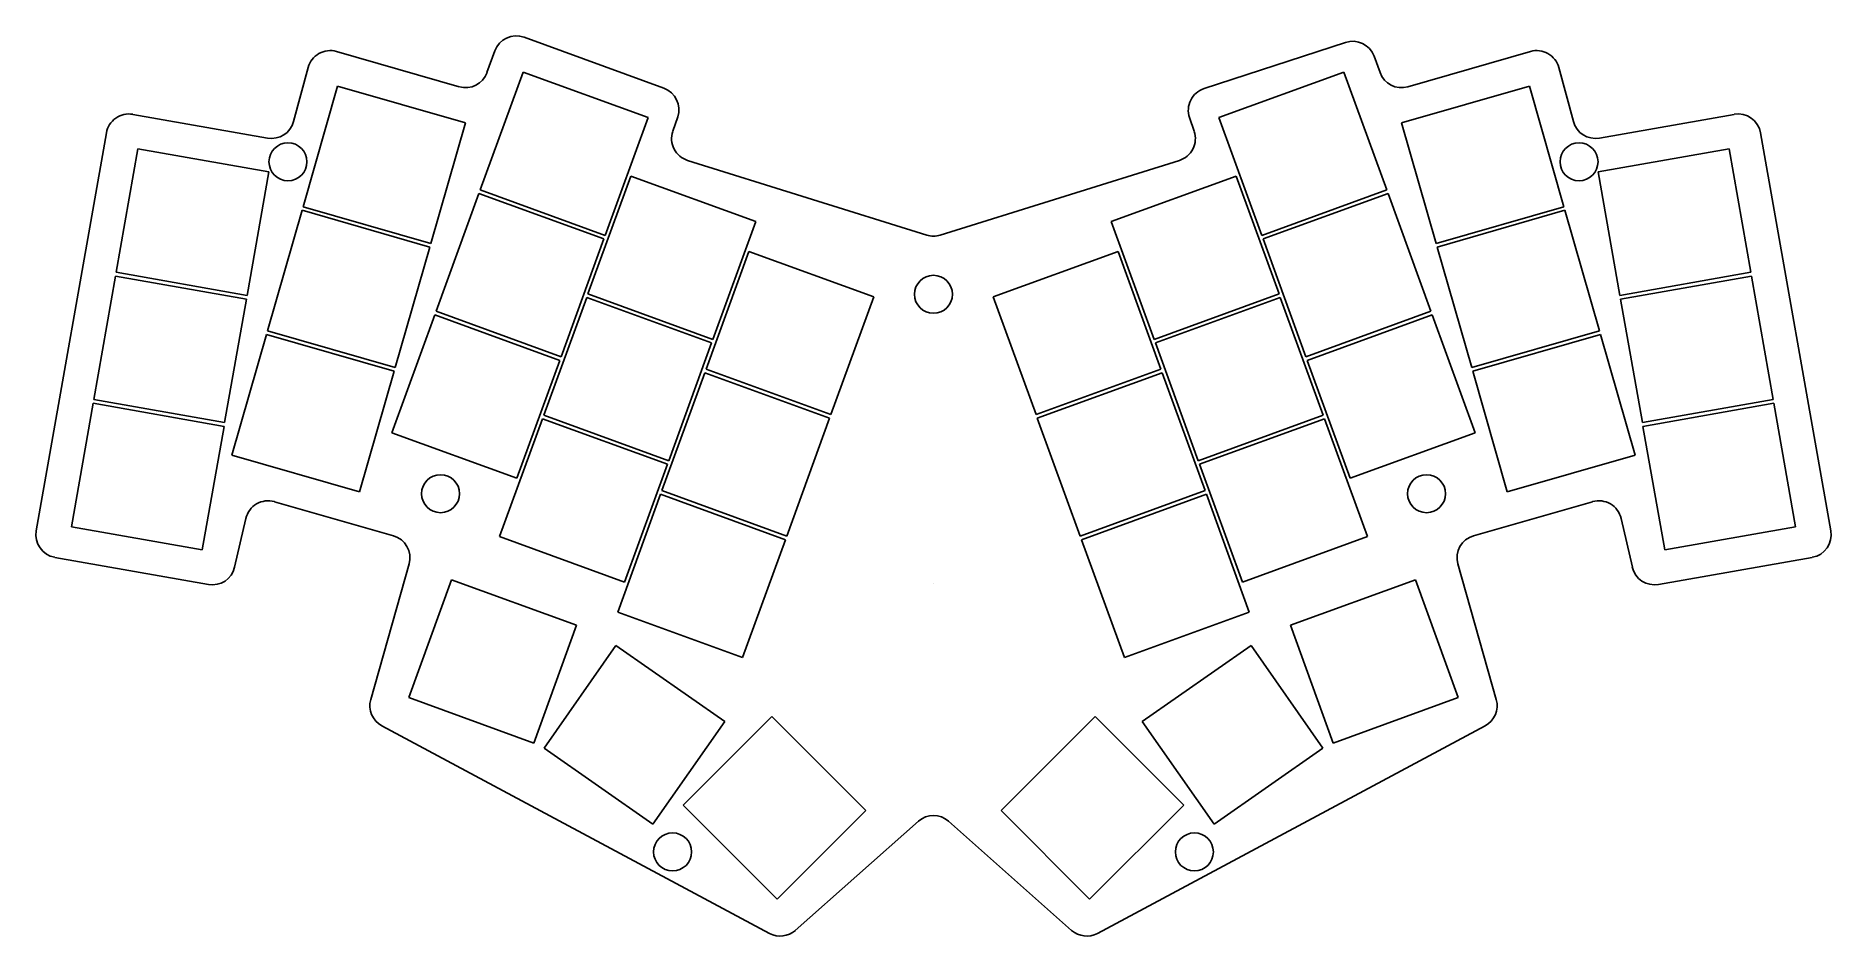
# Model space of a CAD drawing. Header units: millimetres. Extents: x 45 to 281, y -189 to -70.
import ezdxf

# ---------------------------------------------------------------- set-up
doc = ezdxf.new("R2010")
doc.units = ezdxf.units.MM

msp = doc.modelspace()

# ---------------------------------------------------------------- linework, layer by layer
for p, q in [((109.33, -70.37), (127.74, -77.07)), ((84.63, -72.23), (100.8, -76.87)), ((104.44, -75.01), (105.48, -72.16)), ((198.85, -77.13), (217.48, -71.04)), ((221.23, -72.86), (222.02, -75.01)), ((225.66, -76.87), (241.83, -72.23)), ((78.98, -81.47), (80.91, -74.33)), ((109.21, -74.95), (103.56, -90.46)), ((125.65, -80.94), (109.21, -74.95)), ((217.26, -74.95), (200.81, -80.94)), ((222.9, -90.46), (217.26, -74.95)), ((245.55, -74.33), (247.49, -81.47)), ((84.78, -76.8), (80.23, -92.66)), ((101.6, -81.63), (84.78, -76.8)), ((241.68, -76.8), (224.86, -81.63)), ((246.23, -92.66), (241.68, -76.8)), ((57.81, -80.51), (75.56, -83.64)), ((97.06, -97.49), (101.6, -81.63)), ((120.01, -96.44), (125.65, -80.94)), ((129.55, -80.85), (128.91, -82.74)), ((197.55, -82.74), (196.94, -80.94)), ((200.81, -80.94), (206.45, -96.44)), ((224.86, -81.63), (229.41, -97.49)), ((250.9, -83.64), (268.65, -80.51)), ((45.1, -135.33), (54.34, -82.94)), ((58.49, -85.04), (55.62, -101.29)), ((75.72, -88.08), (58.49, -85.04)), ((267.97, -85.04), (250.74, -88.08)), ((270.84, -101.29), (267.97, -85.04)), ((272.12, -82.94), (281.36, -135.33)), ((130.86, -86.57), (162.34, -96.41)), ((164.13, -96.41), (195.6, -86.57)), ((72.86, -104.33), (75.72, -88.08)), ((123.38, -88.63), (117.74, -104.13)), ((139.83, -94.61), (123.38, -88.63)), ((203.08, -88.63), (186.63, -94.61)), ((208.72, -104.13), (203.08, -88.63)), ((250.74, -88.08), (253.61, -104.33)), ((103.39, -90.93), (97.75, -106.43)), ((119.84, -96.91), (103.39, -90.93)), ((103.56, -90.46), (120.01, -96.44)), ((206.45, -96.44), (222.9, -90.46)), ((223.07, -90.93), (206.63, -96.91)), ((228.71, -106.43), (223.07, -90.93)), ((80.1, -93.14), (75.55, -109)), ((96.92, -97.97), (80.1, -93.14)), ((80.23, -92.66), (97.06, -97.49)), ((229.41, -97.49), (246.23, -92.66)), ((246.37, -93.14), (229.54, -97.97)), ((250.91, -109), (246.37, -93.14)), ((134.19, -110.12), (139.83, -94.61)), ((186.63, -94.61), (192.28, -110.12)), ((92.37, -113.83), (96.92, -97.97)), ((114.19, -112.42), (119.84, -96.91)), ((138.93, -98.54), (133.29, -114.05)), ((155.37, -104.53), (138.93, -98.54)), ((187.53, -98.54), (171.09, -104.53)), ((193.17, -114.05), (187.53, -98.54)), ((206.63, -96.91), (212.27, -112.42)), ((229.54, -97.97), (234.09, -113.83)), ((55.62, -101.29), (72.86, -104.33)), ((253.61, -104.33), (270.84, -101.29)), ((55.53, -101.79), (52.67, -118.03)), ((72.77, -104.82), (55.53, -101.79)), ((270.93, -101.79), (253.69, -104.82)), ((273.79, -118.03), (270.93, -101.79)), ((69.9, -121.07), (72.77, -104.82)), ((117.57, -104.6), (111.93, -120.11)), ((134.01, -110.59), (117.57, -104.6)), ((117.74, -104.13), (134.19, -110.12)), ((149.73, -120.03), (155.37, -104.53)), ((171.09, -104.53), (176.73, -120.03)), ((192.28, -110.12), (208.72, -104.13)), ((208.89, -104.6), (192.45, -110.59)), ((214.54, -120.11), (208.89, -104.6)), ((253.69, -104.82), (256.56, -121.07)), ((97.58, -106.9), (91.93, -122.41)), ((114.02, -112.89), (97.58, -106.9)), ((97.75, -106.43), (114.19, -112.42)), ((212.27, -112.42), (228.71, -106.43)), ((228.88, -106.9), (212.44, -112.89)), ((234.53, -122.41), (228.88, -106.9)), ((75.41, -109.48), (70.86, -125.35)), ((92.23, -114.31), (75.41, -109.48)), ((75.55, -109), (92.37, -113.83)), ((128.37, -126.09), (134.01, -110.59)), ((192.45, -110.59), (198.09, -126.09)), ((234.09, -113.83), (250.91, -109)), ((251.05, -109.48), (234.23, -114.31)), ((255.6, -125.35), (251.05, -109.48)), ((108.38, -128.39), (114.02, -112.89)), ((212.44, -112.89), (218.08, -128.39)), ((87.68, -130.17), (92.23, -114.31)), ((133.12, -114.52), (127.47, -130.02)), ((149.56, -120.5), (133.12, -114.52)), ((133.29, -114.05), (149.73, -120.03)), ((176.73, -120.03), (193.17, -114.05)), ((193.35, -114.52), (176.9, -120.5)), ((198.99, -130.02), (193.35, -114.52)), ((234.23, -114.31), (238.78, -130.17)), ((52.67, -118.03), (69.9, -121.07)), ((256.56, -121.07), (273.79, -118.03)), ((52.58, -118.53), (49.72, -134.78)), ((69.82, -121.57), (52.58, -118.53)), ((111.93, -120.11), (128.37, -126.09)), ((143.92, -136.01), (149.56, -120.5)), ((176.9, -120.5), (182.54, -136.01)), ((198.09, -126.09), (214.54, -120.11)), ((273.88, -118.53), (256.64, -121.57)), ((276.74, -134.78), (273.88, -118.53)), ((66.95, -137.82), (69.82, -121.57)), ((91.93, -122.41), (108.38, -128.39)), ((111.76, -120.58), (106.11, -136.08)), ((128.2, -126.56), (111.76, -120.58)), ((214.71, -120.58), (198.26, -126.56)), ((220.35, -136.08), (214.71, -120.58)), ((218.08, -128.39), (234.53, -122.41)), ((256.64, -121.57), (259.51, -137.82)), ((70.86, -125.35), (87.68, -130.17)), ((122.56, -142.07), (128.2, -126.56)), ((198.26, -126.56), (203.91, -142.07)), ((238.78, -130.17), (255.6, -125.35)), ((92.12, -135.97), (76.46, -131.48)), ((127.3, -130.49), (121.66, -146)), ((143.75, -136.48), (127.3, -130.49)), ((127.47, -130.02), (143.92, -136.01)), ((182.54, -136.01), (198.99, -130.02)), ((199.16, -130.49), (182.72, -136.48)), ((204.8, -146), (199.16, -130.49)), ((250, -131.48), (234.34, -135.97)), ((72.71, -133.68), (71.22, -140.1)), ((255.24, -140.1), (253.75, -133.68)), ((49.72, -134.78), (66.95, -137.82)), ((106.11, -136.08), (122.56, -142.07)), ((138.1, -151.98), (143.75, -136.48)), ((182.72, -136.48), (188.36, -151.98)), ((203.91, -142.07), (220.35, -136.08)), ((259.51, -137.82), (276.74, -134.78)), ((67.78, -142.38), (47.53, -138.81)), ((278.93, -138.81), (258.68, -142.38)), ((89.13, -157.51), (94.18, -139.67)), ((99.79, -141.76), (94.14, -157.27)), ((116.23, -147.75), (99.79, -141.76)), ((226.67, -141.76), (210.23, -147.75)), ((232.32, -157.27), (226.67, -141.76)), ((232.28, -139.67), (237.33, -157.51)), ((163.23, -142.24), (163.23, -142.24)), ((163.23, -142.24), (163.23, -142.24)), ((163.23, -142.24), (163.23, -142.24)), ((121.66, -146), (138.1, -151.98)), ((188.36, -151.98), (204.8, -146)), ((110.59, -163.25), (116.23, -147.75)), ((210.23, -147.75), (215.87, -163.25)), ((121.42, -150.39), (111.96, -163.91)), ((135.76, -160.43), (121.42, -150.39)), ((205.04, -150.39), (190.7, -160.43)), ((214.5, -163.91), (205.04, -150.39)), ((94.14, -157.27), (110.59, -163.25)), ((215.87, -163.25), (232.32, -157.27)), ((126.3, -173.94), (135.76, -160.43)), ((141.96, -159.76), (130.29, -171.42)), ((154.34, -172.13), (141.96, -159.76)), ((184.5, -159.76), (172.13, -172.13)), ((196.17, -171.42), (184.5, -159.76)), ((190.7, -160.43), (200.17, -173.94)), ((141.64, -188.29), (90.6, -160.97)), ((235.86, -160.97), (184.82, -188.29)), ((111.96, -163.91), (126.3, -173.94)), ((200.17, -173.94), (214.5, -163.91)), ((130.29, -171.42), (142.67, -183.8)), ((142.67, -183.8), (154.34, -172.13)), ((172.13, -172.13), (183.79, -183.8)), ((183.79, -183.8), (196.17, -171.42)), ((161.24, -173.54), (145.04, -187.89)), ((181.42, -187.89), (165.22, -173.54))]:
    msp.add_line(p, q)
for centre in [(78.24, -86.75), (248.22, -86.75), (163.23, -104.19), (98.33, -130.43), (228.14, -130.43), (128.88, -177.57), (197.58, -177.57)]:
    msp.add_circle(centre, 2.5)
for centre, start, end in [((108.3, -73.19), 70, 159.9551), ((218.41, -73.89), 20.0497, 108.1148), ((83.8, -75.12), 74, 164.848), ((242.66, -75.12), 15.152, 106), ((101.63, -73.99), 254, 339.9551), ((224.84, -73.99), 200.0497, 286), ((126.71, -79.89), 341.2889, 70), ((199.78, -79.98), 108.1148, 198.7111), ((57.29, -83.46), 80, 170), ((76.08, -80.68), 260, 344.848), ((250.38, -80.68), 195.152, 280), ((269.17, -83.46), 10, 100), ((131.75, -83.71), 161.2889, 252.6408), ((194.71, -83.71), 287.3592, 18.7111), ((163.23, -93.55), 252.6408, 287.3592), ((75.63, -134.36), 74, 166.9526), ((250.83, -134.36), 13.0474, 106), ((48.06, -135.85), 170, 260), ((91.29, -138.85), 344.2079, 74), ((235.17, -138.85), 106, 195.7921), ((278.41, -135.85), 280, 10), ((68.3, -139.42), 260, 346.9526), ((258.16, -139.42), 193.0474, 280), ((92.02, -158.33), 164.2079, 241.8406), ((234.44, -158.33), 298.1594, 15.7921), ((163.23, -175.78), 48.4547, 131.5453), ((143.06, -185.65), 241.8406, 311.5453), ((183.41, -185.65), 228.4547, 298.1594)]:
    msp.add_arc(centre, 3, start, end)

doc.saveas('drawing.dxf')
